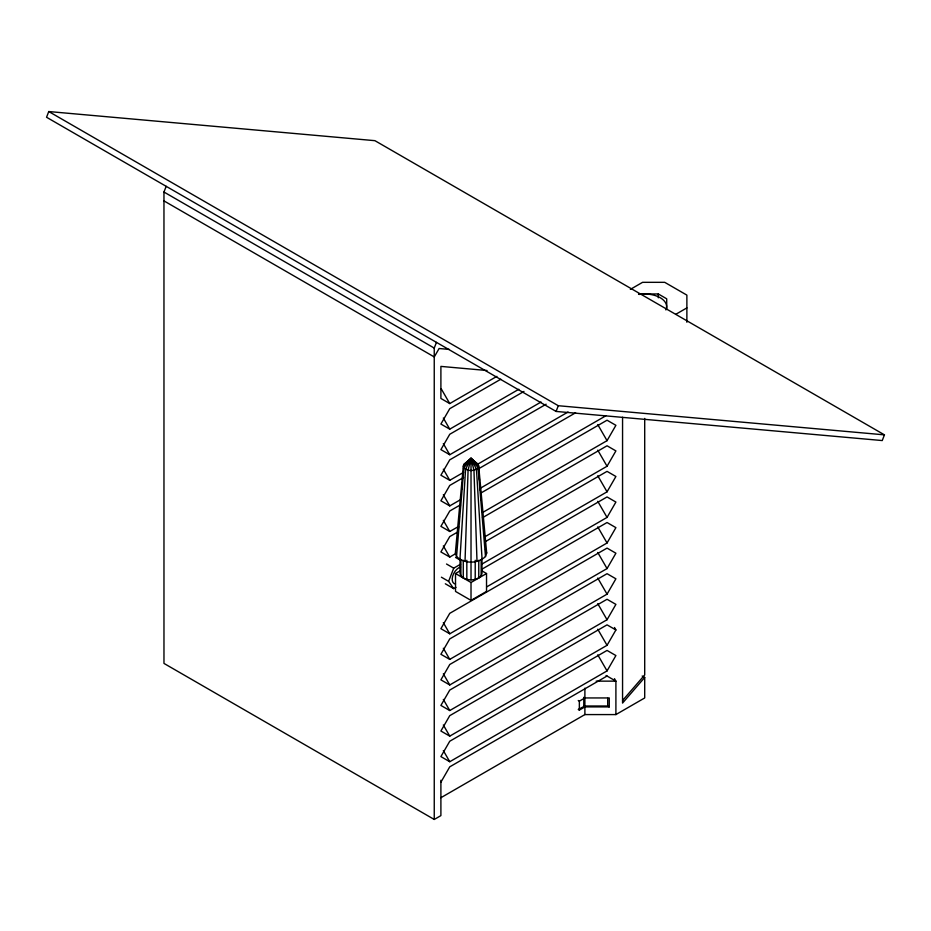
<?xml version="1.0" encoding="UTF-8"?>
<svg xmlns="http://www.w3.org/2000/svg" width="931" height="931" viewBox="0 0 931 931"><rect width="100%" height="100%" fill="white"/><g stroke="black" fill="none" stroke-linecap="round" stroke-linejoin="round"><path stroke-width="1.4" d="M465.023 561.416L468.084 470.19L471.016 458.413L478.115 464.394L478.697 466.082L486.68 553.061L485.493 556.517C478.057 564 463.987 564 456.551 556.517L455.352 553.061L463.335 466.082L463.917 464.394L471.016 458.413L478.115 464.394L478.615 470.167M459.937 559.461L465.581 469.224L471.016 458.413L478.697 466.082L478.115 467.781L485.493 556.517M456.551 556.517L463.917 467.781L463.335 466.082L471.016 458.413L473.227 461.089M458.296 529.378L458.541 526.492L449.754 531.485L440.898 526.364L449.754 511.014L459.821 505.207M459.169 519.277L459.425 516.379M460.042 509.164L460.426 504.823M460.926 499.051L461.299 494.722M461.799 488.938L462.3 483.166M462.8 477.382L463.173 473.053M463.545 468.724L463.917 464.394L471.016 458.413L478.115 467.781C474.473 471.447 467.571 471.447 463.917 467.781L471.016 458.413L476.451 469.224L482.095 559.461M460.054 558.519L460.054 573.531L460.892 575.952C466.094 581.188 475.939 581.188 481.152 575.952L481.979 573.531L481.979 558.519M48.761 111.545L46.55 117.259L556.086 411.432L882.239 440.561L884.45 434.858L374.914 140.674L48.761 111.545L558.297 405.718L884.45 434.858M440.898 780.271L440.898 815.614L434.253 819.455L163.972 663.419L163.961 192.03L166.184 186.328M434.253 819.455L434.242 348.078L436.453 342.364M455.992 587.321L453.723 588.636L448.602 581.351L453.723 568.166L460.542 564.233M556.086 411.432L558.297 405.718M482.467 512.585L607.047 440.666L615.903 425.316L607.047 420.207L481.211 492.848M484.993 536.721L607.047 466.245L615.903 450.907L607.047 445.786L482.467 517.706M481.921 564.07L607.047 491.836L615.903 476.486L607.047 471.365L485.679 541.435M440.898 782.18L449.754 766.841L607.047 676.022M486.925 586.763L607.047 517.415L615.903 502.065L607.047 496.945L481.921 569.19M607.047 542.994L615.903 527.644L607.047 522.524L449.754 613.343L440.898 628.681L449.754 633.802L607.047 542.994L597.76 526.899M607.047 568.573L615.903 553.223L607.047 548.103L449.754 638.922L440.898 654.272L449.754 659.381L607.047 568.573L597.76 552.479M607.047 594.153L615.903 578.803L607.047 573.694L449.754 664.501L440.898 679.851L449.754 684.96L607.047 594.153L597.76 578.058M607.047 619.732L615.903 604.382L607.047 599.273L449.754 690.08L440.898 705.43L449.754 710.539L607.047 619.732L597.76 603.649M615.903 629.961L607.047 624.852L449.754 715.66L440.898 731.01L449.754 736.13L607.047 645.311L615.903 629.961L614.483 627.494M607.047 670.914L615.903 655.552L607.047 650.432L449.754 741.239L440.898 756.589L449.754 761.721L607.047 670.914L597.76 654.819M469.55 460.205L471.016 458.413L473.96 470.19L477.009 561.416M622.56 700.508L644.706 674.928L644.706 418.426M642.192 676.022L644.706 677.477L622.56 703.068L622.56 417.274M630.345 289.378L642.565 282.326L664.722 282.326L686.88 295.115L686.88 322.254M487.041 370.515L440.898 366.395L440.898 398.456L449.754 403.577L496.898 376.357M500.808 379.22L449.754 408.686L440.898 424.036L449.754 429.156L518.846 389.263M523.978 391.427L449.754 434.277L440.898 449.615L449.754 454.735L541.062 402.017M675.871 314.259L686.88 307.905M546.125 404.217L449.754 459.856L440.898 475.206L449.754 480.315L463.603 472.32M477.452 464.325L568.073 412.002M463.603 477.44L449.754 485.435L440.898 500.785L449.754 505.894L459.821 500.087M477.44 469.445L575.591 412.782M479.954 488.461L605.79 415.82M457.307 532.241L449.754 536.593L440.898 551.943L449.754 557.064L456.05 553.433M482.095 570.971L486.529 573.531L486.529 591.429L471.016 600.39L455.515 591.429L455.515 573.531L459.937 570.971M455.515 573.531L471.016 582.48L486.529 573.531M578.244 700.508L579.35 701.148L584.889 697.947L609.258 697.947L609.258 706.897L584.889 706.897L579.35 710.097L578.244 709.457L584.889 706.001L607.699 706.001L609.258 706.897M440.898 797.716L584.889 714.577L615.903 714.577L644.706 697.947L644.706 677.477M465.581 462.951L468.084 461.985M638.526 293.963L658.298 293.963L666.712 298.816L666.712 308.964M596.166 681.143L615.903 681.143L615.903 714.577M449.254 349.416L439.118 348.508L434.253 356.934L163.972 200.898M473.96 461.985L476.451 462.951M163.961 192.03L434.242 348.078M455.55 557.413L460.345 560.183M446.519 564.011L453.723 568.166M441.399 577.197L448.602 581.351M606.058 675.464L615.903 681.143L614.483 678.664M445.321 583.784L453.723 588.636M584.889 706.897L583.784 706.257L583.784 697.307M597.76 424.583L607.047 440.666M597.76 450.162L607.047 466.245M597.76 475.741L607.047 491.836M597.76 501.32L607.047 517.415M597.76 629.228L607.047 645.311M441.178 388.727L449.754 403.577M443.331 418.019L449.754 429.156M443.331 443.598L449.754 454.735M443.331 469.177L449.754 480.315M443.331 494.757L449.754 505.894M443.331 520.336L449.754 531.485M443.331 545.915L449.754 557.064M443.331 622.664L449.754 633.802M443.331 648.244L449.754 659.381M443.331 673.823L449.754 684.96M443.331 699.402L449.754 710.539M443.331 724.981L449.754 736.13M443.331 750.584L449.754 761.721M485.493 549.604L486.68 553.061M478.988 474.496L479.488 480.28M479.989 486.052L480.361 490.381M480.862 496.165L481.246 500.494M481.746 506.278L482.118 510.607M482.747 517.822L482.991 520.72M483.62 527.935L483.864 530.821M658.298 293.963L658.298 297.804M607.699 698.32L607.699 706.001M584.889 688.149L584.889 697.947M584.889 698.32L584.889 714.577M579.35 701.148L579.35 710.097M481.152 559.578L481.152 575.952M478.767 560.264L478.767 578M475.217 560.276L475.217 579.373M471.016 458.413L471.016 579.862M471.016 582.48L471.016 600.39M466.827 560.276L466.827 579.373M463.266 560.264L463.266 578M460.892 559.578L460.892 575.952M455.515 584.005A9.403 5.423 -60 0 1 452.699 576.056A9.403 5.423 -60 0 1 460.554 567.037M639.027 294.44A21.925 12.662 0 0 1 665.886 309.942"/></g></svg>
